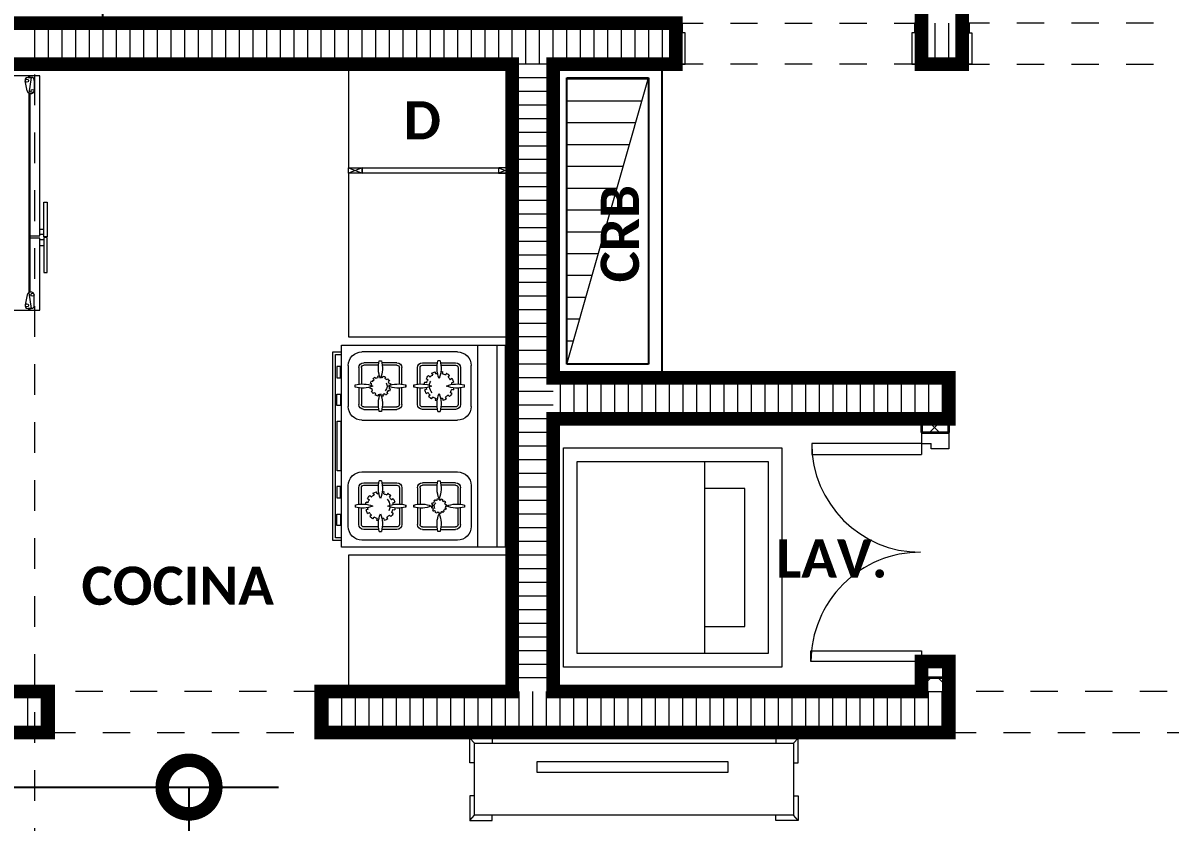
# Model space of a CAD drawing. Header units: metres. Extents: x -144 to 1000, y -717 to 29.
# Drawn here: x 455.022 to 459.226, y -554.598 to -551.669 of the extents above; entities that cross this region are included whole.
import ezdxf

# ---------------------------------------------------------------- set-up
doc = ezdxf.new("R2010")
doc.units = ezdxf.units.M
for name, pattern in [('Basculante', [0.11625, 0.075, -0.04125]), ('basculante modificado', [0.18, 0.1125, -0.0675]), ('Trazo', [0.45, 0.225, -0.225])]:
    doc.linetypes.add(name, pattern=pattern)
doc.layers.get('0').update_dxf_attribs({"color": 1})
doc.layers.get('Defpoints').update_dxf_attribs({"color": 1})
doc.layers.add('00-MEDICION', color=30, linetype='Continuous')
for name, color, linetype, lineweight in [('A-DETL', 1, 'Continuous', 9), ('A-DETL-GENF', 1, 'Continuous', 9), ('A-DETL-MEDM', 1, 'Continuous', 30), ('A-DETL-THIN', 1, 'Continuous', 9), ('A-DOOR', 1, 'Continuous', 9), ('A-DOOR-FRAM', 1, 'Continuous', 9), ('A-DOOR-HDLN', 1, 'Trazo', 20), ('A-FLOR', 2, 'Continuous', 9), ('A-GENM', 1, 'Continuous', 9), ('A-WALL', 4, 'Continuous', 9), ('G-ANNO-TEXT', 2, 'Continuous', 9), ('G-IMPT', 1, 'Continuous', 9), ('I-FURN', 2, 'Continuous', 9)]:
    doc.layers.add(name, color=color, linetype=linetype, lineweight=lineweight)
doc.layers.add('A-WALL-PATT', color=7, linetype='Continuous', lineweight=35, true_color=0x9c9c9c)
doc.styles.add('Britannic Bold_B_1', font='', dxfattribs={"width": 0.7, "height": 0.4})
doc.styles.add('Calibri_B_1', font='calibrib.ttf', dxfattribs={"height": 0.135})
doc.styles.get('Britannic Bold_B_1').set_extended_font_data('Britannic Bold', bold=True)
doc.dimstyles.new('LINDEROS', dxfattribs={"dimscale": 0.3048, "dimtxt": 0.406749, "dimasz": 0.393701, "dimexe": 0.328084, "dimexo": 0.0625, "dimgap": 0.032808, "dimtad": 1, "dimrnd": 0.01, "dimzin": 0, "dimdsep": 46, "dimtxsty": 'Britannic Bold_B_1', "dimblk1": 'DOTSMALL', "dimblk2": 'DOTSMALL', "dimsah": 1, "dimcen": 0.09, "dimazin": 0, "dimtfac": 1, "dimtdec": 4, "dimtix": 1, "dimtmove": 0, "dimatfit": 3, "dimfxl": 1.64042, "dimfxlon": 1, "dimtvp": 1, "dimtolj": 1, "dimtzin": 0, "dimarcsym": 2})

# ---------------------------------------------------------------- blocks, each defined once
blk = doc.blocks.new('ESTUFA TIPO - 13-estufa_dwg-319792-Nivel 4')
at = {"layer": 'G-IMPT'}
for p, q in [((-2234.0276, 503.5424), (-2234.0276, 504.2824)), ((-2233.957, 503.5424), (-2233.957, 504.2824)), ((-2233.882, 504.2574), (-2233.532, 504.2574)), ((-2233.932, 504.0574), (-2233.932, 504.2074)), ((-2233.8932, 504.1999), (-2233.8932, 504.1391)), ((-2233.8842, 504.1999), (-2233.8842, 504.1398)), ((-2233.8201, 504.2179), (-2233.8752, 504.2179)), ((-2233.8214, 504.2089), (-2233.8752, 504.2089)), ((-2233.8184, 504.2253), (-2233.8106, 504.2253)), ((-2233.7537, 504.2179), (-2233.8089, 504.2179)), ((-2233.7537, 504.2089), (-2233.8076, 504.2089)), ((-2233.7447, 504.1398), (-2233.7447, 504.1999)), ((-2233.7357, 504.1391), (-2233.7357, 504.1999)), ((-2233.6782, 504.1391), (-2233.6782, 504.1999)), ((-2233.6692, 504.1398), (-2233.6692, 504.1999)), ((-2233.6602, 504.2179), (-2233.6051, 504.2179)), ((-2233.6602, 504.2089), (-2233.6064, 504.2089)), ((-2233.5956, 504.2253), (-2233.6034, 504.2253)), ((-2233.5939, 504.2179), (-2233.5387, 504.2179)), ((-2233.5926, 504.2089), (-2233.5387, 504.2089)), ((-2233.5297, 504.1999), (-2233.5297, 504.1398)), ((-2233.5207, 504.1999), (-2233.5207, 504.1391)), ((-2233.482, 504.2074), (-2233.482, 504.0574)), ((-2233.8615, 504.1596), (-2233.8549, 504.1558)), ((-2233.8475, 504.1654), (-2233.8529, 504.1708)), ((-2233.8417, 504.1795), (-2233.8378, 504.1728)), ((-2233.8266, 504.1775), (-2233.8286, 504.1849)), ((-2233.8024, 504.1775), (-2233.8004, 504.1849)), ((-2233.7873, 504.1795), (-2233.7912, 504.1728)), ((-2233.7815, 504.1654), (-2233.7761, 504.1708)), ((-2233.7675, 504.1596), (-2233.7741, 504.1558)), ((-2233.6226, 504.1555), (-2233.6264, 504.1593)), ((-2233.6185, 504.1654), (-2233.6158, 504.1607)), ((-2233.608, 504.164), (-2233.6093, 504.1692)), ((-2233.591, 504.164), (-2233.5897, 504.1692)), ((-2233.5805, 504.1654), (-2233.5832, 504.1607)), ((-2233.5764, 504.1555), (-2233.5726, 504.1593)), ((-2233.9074, 504.1285), (-2233.9074, 504.1363)), ((-2233.8932, 504.1257), (-2233.8932, 504.0649)), ((-2233.8842, 504.125), (-2233.8842, 504.0649)), ((-2233.8596, 504.1445), (-2233.867, 504.1465)), ((-2233.8596, 504.1204), (-2233.867, 504.1184)), ((-2233.7694, 504.1445), (-2233.762, 504.1465)), ((-2233.7694, 504.1204), (-2233.762, 504.1184)), ((-2233.7447, 504.0649), (-2233.7447, 504.125)), ((-2233.7357, 504.0649), (-2233.7357, 504.1257)), ((-2233.6782, 504.0649), (-2233.6782, 504.1257)), ((-2233.6692, 504.0649), (-2233.6692, 504.125)), ((-2233.631, 504.1409), (-2233.6362, 504.1423)), ((-2233.631, 504.124), (-2233.6362, 504.1226)), ((-2233.6324, 504.1514), (-2233.6278, 504.1488)), ((-2233.6324, 504.1134), (-2233.6278, 504.1161)), ((-2233.5666, 504.1514), (-2233.5712, 504.1488)), ((-2233.5666, 504.1134), (-2233.5712, 504.1161)), ((-2233.568, 504.1409), (-2233.5628, 504.1423)), ((-2233.568, 504.124), (-2233.5628, 504.1226)), ((-2233.5297, 504.125), (-2233.5297, 504.0649)), ((-2233.5207, 504.1257), (-2233.5207, 504.0649)), ((-2233.5066, 504.1285), (-2233.5066, 504.1363)), ((-2233.8615, 504.1053), (-2233.8549, 504.1091)), ((-2233.8475, 504.0994), (-2233.8529, 504.094)), ((-2233.8417, 504.0854), (-2233.8378, 504.092)), ((-2233.8266, 504.0874), (-2233.8286, 504.08)), ((-2233.8024, 504.0874), (-2233.8004, 504.08)), ((-2233.7873, 504.0854), (-2233.7912, 504.092)), ((-2233.7815, 504.0994), (-2233.7761, 504.094)), ((-2233.7675, 504.1053), (-2233.7741, 504.1091)), ((-2233.6226, 504.1093), (-2233.6264, 504.1055)), ((-2233.6185, 504.0995), (-2233.6158, 504.1041)), ((-2233.608, 504.1009), (-2233.6093, 504.0957)), ((-2233.591, 504.1009), (-2233.5897, 504.0957)), ((-2233.5805, 504.0995), (-2233.5832, 504.1041)), ((-2233.5764, 504.1093), (-2233.5726, 504.1055)), ((-2233.8752, 504.0559), (-2233.8214, 504.0559)), ((-2233.8752, 504.0469), (-2233.8201, 504.0469)), ((-2233.8106, 504.0396), (-2233.8184, 504.0396)), ((-2233.8089, 504.0469), (-2233.7537, 504.0469)), ((-2233.8076, 504.0559), (-2233.7537, 504.0559)), ((-2233.6064, 504.0559), (-2233.6602, 504.0559)), ((-2233.6051, 504.0469), (-2233.6602, 504.0469)), ((-2233.6034, 504.0396), (-2233.5956, 504.0396)), ((-2233.5387, 504.0469), (-2233.5939, 504.0469)), ((-2233.5387, 504.0559), (-2233.5926, 504.0559)), ((-2233.532, 504.0074), (-2233.882, 504.0074)), ((-2233.532, 503.8174), (-2233.882, 503.8174)), ((-2233.8752, 503.7779), (-2233.8201, 503.7779)), ((-2233.8106, 503.7853), (-2233.8184, 503.7853)), ((-2233.8089, 503.7779), (-2233.7537, 503.7779)), ((-2233.6051, 503.7779), (-2233.6602, 503.7779)), ((-2233.6034, 503.7853), (-2233.5956, 503.7853)), ((-2233.5387, 503.7779), (-2233.5939, 503.7779)), ((-2233.932, 503.7674), (-2233.932, 503.6174)), ((-2233.8932, 503.6991), (-2233.8932, 503.7599)), ((-2233.8842, 503.6998), (-2233.8842, 503.7599)), ((-2233.8752, 503.7689), (-2233.8214, 503.7689)), ((-2233.8076, 503.7689), (-2233.7537, 503.7689)), ((-2233.7447, 503.7599), (-2233.7447, 503.6998)), ((-2233.7357, 503.7599), (-2233.7357, 503.6991)), ((-2233.6782, 503.7599), (-2233.6782, 503.6991)), ((-2233.6692, 503.7599), (-2233.6692, 503.6998)), ((-2233.6064, 503.7689), (-2233.6602, 503.7689)), ((-2233.6267, 503.7395), (-2233.6228, 503.7328)), ((-2233.6116, 503.7375), (-2233.6136, 503.7449)), ((-2233.5387, 503.7689), (-2233.5926, 503.7689)), ((-2233.5874, 503.7375), (-2233.5854, 503.7449)), ((-2233.5723, 503.7395), (-2233.5762, 503.7328)), ((-2233.5297, 503.6998), (-2233.5297, 503.7599)), ((-2233.5207, 503.6991), (-2233.5207, 503.7599)), ((-2233.482, 503.6174), (-2233.482, 503.7674)), ((-2233.9074, 503.6963), (-2233.9074, 503.6885)), ((-2233.837, 503.6985), (-2233.8407, 503.6995)), ((-2233.838, 503.706), (-2233.8347, 503.7041)), ((-2233.831, 503.7089), (-2233.8337, 503.7116)), ((-2233.8281, 503.7159), (-2233.8262, 503.7126)), ((-2233.8205, 503.715), (-2233.8215, 503.7187)), ((-2233.8145, 503.7196), (-2233.8145, 503.7158)), ((-2233.8085, 503.715), (-2233.8075, 503.7187)), ((-2233.8009, 503.7159), (-2233.8028, 503.7126)), ((-2233.798, 503.7089), (-2233.7953, 503.7116)), ((-2233.791, 503.706), (-2233.7943, 503.7041)), ((-2233.792, 503.6985), (-2233.7883, 503.6995)), ((-2233.6446, 503.7045), (-2233.652, 503.7065)), ((-2233.6465, 503.7196), (-2233.6399, 503.7158)), ((-2233.6325, 503.7254), (-2233.6379, 503.7308)), ((-2233.5665, 503.7254), (-2233.5611, 503.7308)), ((-2233.5525, 503.7196), (-2233.5591, 503.7158)), ((-2233.5544, 503.7045), (-2233.547, 503.7065)), ((-2233.5066, 503.6963), (-2233.5066, 503.6885)), ((-2233.8932, 503.6249), (-2233.8932, 503.6857)), ((-2233.8842, 503.6249), (-2233.8842, 503.685)), ((-2233.8417, 503.6924), (-2233.8378, 503.6924)), ((-2233.837, 503.6864), (-2233.8407, 503.6854)), ((-2233.838, 503.6788), (-2233.8347, 503.6808)), ((-2233.831, 503.6759), (-2233.8337, 503.6732)), ((-2233.8281, 503.6689), (-2233.8262, 503.6722)), ((-2233.8205, 503.6699), (-2233.8215, 503.6662)), ((-2233.8145, 503.6653), (-2233.8145, 503.6691)), ((-2233.8085, 503.6699), (-2233.8075, 503.6662)), ((-2233.8009, 503.6689), (-2233.8028, 503.6722)), ((-2233.798, 503.6759), (-2233.7953, 503.6732)), ((-2233.791, 503.6788), (-2233.7943, 503.6808)), ((-2233.792, 503.6864), (-2233.7883, 503.6854)), ((-2233.7873, 503.6924), (-2233.7912, 503.6924)), ((-2233.7447, 503.685), (-2233.7447, 503.6249)), ((-2233.7357, 503.6857), (-2233.7357, 503.6249)), ((-2233.6782, 503.6857), (-2233.6782, 503.6249)), ((-2233.6692, 503.685), (-2233.6692, 503.6249)), ((-2233.6446, 503.6804), (-2233.652, 503.6784)), ((-2233.6465, 503.6653), (-2233.6399, 503.6691)), ((-2233.6325, 503.6594), (-2233.6379, 503.654)), ((-2233.6267, 503.6454), (-2233.6228, 503.652)), ((-2233.5723, 503.6454), (-2233.5762, 503.652)), ((-2233.5665, 503.6594), (-2233.5611, 503.654)), ((-2233.5525, 503.6653), (-2233.5591, 503.6691)), ((-2233.5544, 503.6804), (-2233.547, 503.6784)), ((-2233.5297, 503.6249), (-2233.5297, 503.685)), ((-2233.5207, 503.6249), (-2233.5207, 503.6857)), ((-2233.8214, 503.6159), (-2233.8752, 503.6159)), ((-2233.7537, 503.6159), (-2233.8076, 503.6159)), ((-2233.6602, 503.6159), (-2233.6064, 503.6159)), ((-2233.6116, 503.6474), (-2233.6136, 503.64)), ((-2233.5926, 503.6159), (-2233.5387, 503.6159)), ((-2233.5874, 503.6474), (-2233.5854, 503.64)), ((-2233.882, 503.5674), (-2233.532, 503.5674)), ((-2233.8201, 503.6069), (-2233.8752, 503.6069)), ((-2233.8184, 503.5996), (-2233.8106, 503.5996)), ((-2233.7537, 503.6069), (-2233.8089, 503.6069)), ((-2233.6602, 503.6069), (-2233.6051, 503.6069)), ((-2233.5956, 503.5996), (-2233.6034, 503.5996)), ((-2233.5939, 503.6069), (-2233.5387, 503.6069))]:
    blk.add_line(p, q, dxfattribs=at)
at = {"layer": 'G-IMPT', "flags": 128}
for points in [[(-2234.057, 504.2824), (-2234.057, 503.5424), (-2233.457, 503.5424), (-2233.457, 504.2824)], [(-2233.4538, 504.1621), (-2233.4538, 504.2041), (-2233.4404, 504.2041), (-2233.4404, 504.1621)], [(-2233.7216, 504.1363), (-2233.7216, 504.1285)], [(-2233.6924, 504.1363), (-2233.6924, 504.1285)], [(-2233.4538, 504.1027), (-2233.4538, 504.0608), (-2233.4404, 504.0608), (-2233.4404, 504.1027)], [(-2233.4543, 504.0034), (-2233.4543, 503.8215), (-2233.4409, 503.8215), (-2233.4409, 504.0034)], [(-2233.4538, 503.7221), (-2233.4538, 503.7641), (-2233.4404, 503.7641), (-2233.4404, 503.7221)], [(-2233.7216, 503.6963), (-2233.7216, 503.6885)], [(-2233.6924, 503.6885), (-2233.6924, 503.6963)], [(-2233.4538, 503.6627), (-2233.4538, 503.6208), (-2233.4404, 503.6208), (-2233.4404, 503.6627)]]:
    blk.add_lwpolyline(points, close=True, dxfattribs=at)
for points in [[(-2233.457, 503.5664), (-2233.4247, 503.5664), (-2233.4247, 504.2584), (-2233.457, 504.2584)], [(-2233.457, 503.5764), (-2233.4347, 503.5764), (-2233.4347, 504.2484), (-2233.457, 504.2484)]]:
    blk.add_lwpolyline(points, dxfattribs=at)
at = {"layer": 'G-IMPT'}
for centre, radius, start, end in [((-2233.882, 504.2074), 0.05, 90, 180), ((-2233.532, 504.2074), 0.05, 360, 90), ((-2233.8752, 504.1999), 0.018, 90, 180), ((-2233.8752, 504.1999), 0.009, 90, 180), ((-2233.7205, 504.1985), 0.1015, 164.6884, 202.146), ((-2233.9085, 504.1985), 0.1015, 337.854, 15.3116), ((-2233.7537, 504.1999), 0.018, 0, 90), ((-2233.7537, 504.1999), 0.009, 0, 90), ((-2233.6602, 504.1999), 0.018, 90, 180), ((-2233.6602, 504.1999), 0.009, 90, 180), ((-2233.5055, 504.1985), 0.1015, 164.6884, 202.146), ((-2233.6935, 504.1985), 0.1015, 337.854, 15.3116), ((-2233.5387, 504.1999), 0.018, 0, 90), ((-2233.5387, 504.1999), 0.009, 0, 90), ((-2233.8145, 504.1324), 0.0543, 150, 165), ((-2233.8145, 504.1324), 0.0467, 135, 150), ((-2233.8145, 504.1324), 0.0543, 120, 135), ((-2233.8145, 504.1324), 0.0467, 105, 120), ((-2233.8145, 504.1324), 0.0543, 97.1393, 105), ((-2233.8145, 504.1324), 0.0467, 75, 83.1767), ((-2233.8145, 504.1324), 0.0543, 60, 75), ((-2233.8145, 504.1324), 0.0467, 45, 60), ((-2233.8145, 504.1324), 0.0543, 30, 45), ((-2233.5995, 504.1324), 0.038, 135, 150), ((-2233.5995, 504.1324), 0.0327, 120, 135), ((-2233.5995, 504.1324), 0.038, 105, 120), ((-2233.5995, 504.1324), 0.0327, 93.1677, 105), ((-2233.5995, 504.1324), 0.038, 75, 84.7459), ((-2233.5995, 504.1324), 0.0327, 60, 75), ((-2233.5995, 504.1324), 0.038, 45, 60), ((-2233.8806, 504.0385), 0.1015, 67.854, 105.3116), ((-2233.8806, 504.2264), 0.1015, 254.6884, 292.146), ((-2233.8145, 504.1324), 0.0543, 187.1393, 195), ((-2233.8145, 504.1324), 0.0467, 165, 173.1767), ((-2233.8145, 504.1324), 0.0467, 195, 210), ((-2233.8145, 504.1324), 0.0351, 315, 355.75), ((-2233.7484, 504.0385), 0.1015, 74.6884, 112.146), ((-2233.7484, 504.0385), 0.1015, 74.6884, 112.146), ((-2233.7484, 504.2264), 0.1015, 247.854, 285.3116), ((-2233.7484, 504.2264), 0.1015, 247.854, 285.3116), ((-2233.8145, 504.1324), 0.0351, 4.25, 30), ((-2233.8145, 504.1324), 0.0467, 15, 30), ((-2233.8145, 504.1324), 0.0467, 345, 353.1767), ((-2233.8145, 504.1324), 0.0543, 330, 345), ((-2233.8145, 504.1324), 0.0543, 7.1393, 15), ((-2233.6656, 504.0385), 0.1015, 67.854, 105.3116), ((-2233.6656, 504.0385), 0.1015, 67.854, 105.3116), ((-2233.6656, 504.2264), 0.1015, 254.6884, 292.146), ((-2233.6656, 504.2264), 0.1015, 254.6884, 292.146), ((-2233.5995, 504.1324), 0.038, 165, 174.7459), ((-2233.5995, 504.1324), 0.038, 195, 210), ((-2233.5995, 504.1324), 0.0327, 183.1677, 195), ((-2233.5995, 504.1324), 0.0327, 150, 165), ((-2233.5995, 504.1324), 0.0327, 210, 225), ((-2233.5995, 504.1324), 0.0245, 150, 225), ((-2233.5995, 504.1324), 0.0327, 30, 45), ((-2233.5334, 504.0385), 0.1015, 74.6884, 112.146), ((-2233.5334, 504.2264), 0.1015, 247.854, 285.3116), ((-2233.5995, 504.1324), 0.0327, 330, 345), ((-2233.5995, 504.1324), 0.0327, 3.1677, 15), ((-2233.5995, 504.1324), 0.038, 15, 30), ((-2233.5995, 504.1324), 0.038, 345, 354.7459), ((-2233.8145, 504.1324), 0.0543, 210, 225), ((-2233.8145, 504.1324), 0.0467, 225, 240), ((-2233.8145, 504.1324), 0.0543, 240, 255), ((-2233.8145, 504.1324), 0.0467, 255, 263.1767), ((-2233.7205, 504.0663), 0.1015, 157.854, 195.3116), ((-2233.9085, 504.0663), 0.1015, 344.6884, 22.146), ((-2233.8145, 504.1324), 0.0543, 277.1393, 285), ((-2233.8145, 504.1324), 0.0467, 285, 300), ((-2233.8145, 504.1324), 0.0543, 300, 315), ((-2233.8145, 504.1324), 0.0467, 315, 330), ((-2233.5995, 504.1324), 0.038, 225, 240), ((-2233.5995, 504.1324), 0.0327, 240, 255), ((-2233.5995, 504.1324), 0.038, 255, 264.7459), ((-2233.5055, 504.0663), 0.1015, 157.854, 195.3116), ((-2233.6935, 504.0663), 0.1015, 344.6884, 22.146), ((-2233.5995, 504.1324), 0.0327, 273.1677, 285), ((-2233.5995, 504.1324), 0.038, 285, 300), ((-2233.5995, 504.1324), 0.0327, 300, 315), ((-2233.5995, 504.1324), 0.038, 315, 330), ((-2233.882, 504.0574), 0.05, 180, 270), ((-2233.8752, 504.0649), 0.018, 180, 270), ((-2233.8752, 504.0649), 0.009, 180, 270), ((-2233.7537, 504.0649), 0.018, 270, 0), ((-2233.7537, 504.0649), 0.009, 270, 0), ((-2233.6602, 504.0649), 0.018, 180, 270), ((-2233.6602, 504.0649), 0.009, 180, 270), ((-2233.5387, 504.0649), 0.009, 270, 360), ((-2233.5387, 504.0649), 0.018, 270, 0), ((-2233.532, 504.0574), 0.05, 270, 0), ((-2233.882, 503.7674), 0.05, 90, 180), ((-2233.8752, 503.7599), 0.018, 90, 180), ((-2233.7205, 503.7585), 0.1015, 164.6884, 202.146), ((-2233.9085, 503.7585), 0.1015, 337.854, 15.3116), ((-2233.7537, 503.7599), 0.018, 0, 90), ((-2233.6602, 503.7599), 0.018, 90, 180), ((-2233.5055, 503.7585), 0.1015, 164.6884, 202.146), ((-2233.6935, 503.7585), 0.1015, 337.854, 15.3116), ((-2233.5387, 503.7599), 0.018, 0, 90), ((-2233.532, 503.7674), 0.05, 360, 90), ((-2233.8752, 503.7599), 0.009, 90, 180), ((-2233.7537, 503.7599), 0.009, 0, 90), ((-2233.6602, 503.7599), 0.009, 90, 180), ((-2233.5995, 503.6924), 0.0543, 120, 135), ((-2233.5995, 503.6924), 0.0467, 105, 120), ((-2233.5995, 503.6924), 0.0543, 97.1393, 105), ((-2233.5995, 503.6924), 0.0467, 75, 83.1767), ((-2233.5995, 503.6924), 0.0543, 60, 75), ((-2233.5387, 503.7599), 0.009, 0, 90), ((-2233.8806, 503.5985), 0.1015, 67.854, 105.3116), ((-2233.8145, 503.6924), 0.0272, 165, 180), ((-2233.8145, 503.6924), 0.0272, 135, 150), ((-2233.8145, 503.6924), 0.0233, 150, 165), ((-2233.8145, 503.6924), 0.0233, 120, 135), ((-2233.8145, 503.6924), 0.0272, 105, 120), ((-2233.8145, 503.6924), 0.0233, 90, 105), ((-2233.8145, 503.6924), 0.0272, 75, 90), ((-2233.8145, 503.6924), 0.0233, 60, 75), ((-2233.8145, 503.6924), 0.0175, 330, 45), ((-2233.8145, 503.6924), 0.0272, 45, 60), ((-2233.8145, 503.6924), 0.0233, 30, 45), ((-2233.8145, 503.6924), 0.0233, 360, 15), ((-2233.8145, 503.6924), 0.0272, 15, 30), ((-2233.7484, 503.5985), 0.1015, 74.6884, 112.146), ((-2233.7484, 503.5985), 0.1015, 74.6884, 112.146), ((-2233.6656, 503.5985), 0.1015, 67.854, 105.3116), ((-2233.6656, 503.5985), 0.1015, 67.854, 105.3116), ((-2233.5995, 503.6924), 0.0543, 150, 165), ((-2233.5995, 503.6924), 0.0467, 165, 173.1767), ((-2233.5995, 503.6924), 0.0467, 135, 150), ((-2233.5995, 503.6924), 0.0351, 135, 175.75), ((-2233.5995, 503.6924), 0.0467, 45, 60), ((-2233.5334, 503.5985), 0.1015, 74.6884, 112.146), ((-2233.5995, 503.6924), 0.0543, 30, 45), ((-2233.5995, 503.6924), 0.0467, 15, 30), ((-2233.5995, 503.6924), 0.0543, 7.1393, 15), ((-2233.8806, 503.7864), 0.1015, 254.6884, 292.146), ((-2233.8145, 503.6924), 0.0272, 195, 210), ((-2233.8145, 503.6924), 0.0233, 180, 195), ((-2233.8145, 503.6924), 0.0233, 210, 225), ((-2233.8145, 503.6924), 0.0272, 225, 240), ((-2233.8145, 503.6924), 0.0233, 240, 255), ((-2233.7205, 503.6263), 0.1015, 157.854, 195.3116), ((-2233.8145, 503.6924), 0.0272, 255, 270), ((-2233.8145, 503.6924), 0.0233, 270, 285), ((-2233.9085, 503.6263), 0.1015, 344.6884, 22.146), ((-2233.8145, 503.6924), 0.0272, 285, 300), ((-2233.8145, 503.6924), 0.0233, 300, 315), ((-2233.8145, 503.6924), 0.0272, 315, 330), ((-2233.8145, 503.6924), 0.0233, 330, 345), ((-2233.8145, 503.6924), 0.0272, 345, 360), ((-2233.7484, 503.7864), 0.1015, 247.854, 285.3116), ((-2233.7484, 503.7864), 0.1015, 247.854, 285.3116), ((-2233.6656, 503.7864), 0.1015, 254.6884, 292.146), ((-2233.6656, 503.7864), 0.1015, 254.6884, 292.146), ((-2233.5995, 503.6924), 0.0543, 187.1393, 195), ((-2233.5995, 503.6924), 0.0543, 210, 225), ((-2233.5995, 503.6924), 0.0467, 195, 210), ((-2233.5995, 503.6924), 0.0351, 184.25, 210), ((-2233.5995, 503.6924), 0.0467, 225, 240), ((-2233.5055, 503.6263), 0.1015, 157.854, 195.3116), ((-2233.6935, 503.6263), 0.1015, 344.6884, 22.146), ((-2233.5995, 503.6924), 0.0467, 285, 300), ((-2233.5995, 503.6924), 0.0543, 300, 315), ((-2233.5334, 503.7864), 0.1015, 247.854, 285.3116), ((-2233.5995, 503.6924), 0.0467, 315, 330), ((-2233.5995, 503.6924), 0.0467, 345, 353.1767), ((-2233.5995, 503.6924), 0.0543, 330, 345), ((-2233.882, 503.6174), 0.05, 180, 270), ((-2233.8752, 503.6249), 0.018, 180, 270), ((-2233.8752, 503.6249), 0.009, 180, 270), ((-2233.7537, 503.6249), 0.009, 270, 0), ((-2233.7537, 503.6249), 0.018, 270, 360), ((-2233.6602, 503.6249), 0.018, 180, 270), ((-2233.6602, 503.6249), 0.009, 180, 270), ((-2233.5995, 503.6924), 0.0543, 240, 255), ((-2233.5995, 503.6924), 0.0467, 255, 263.1767), ((-2233.5995, 503.6924), 0.0543, 277.1393, 285), ((-2233.5387, 503.6249), 0.018, 270, 360), ((-2233.5387, 503.6249), 0.009, 270, 0), ((-2233.532, 503.6174), 0.05, 270, 0)]:
    blk.add_arc(centre, radius, start, end, dxfattribs=at)
blk = doc.blocks.new('U')
at = {"layer": 'A-DETL', "color": 7, "linetype": 'basculante modificado'}
blk.add_line((459.5877, -487.01), (459.5877, -495.61), dxfattribs=at)
at = {"layer": 'A-DETL-GENF', "linetype": 'Basculante'}
for p, q in [((461.9375, -490.16), (461.9375, -490.01)), ((461.9375, -490.01), (462.8375, -490.01)), ((462.8375, -490.01), (462.8375, -490.16)), ((462.9877, -490.01), (462.9877, -490.16)), ((463.8877, -490.01), (462.9877, -490.01)), ((462.8375, -490.16), (461.9375, -490.16)), ((462.9877, -490.16), (463.8877, -490.16)), ((460.6375, -492.46), (459.6375, -492.46)), ((463.938, -492.46), (462.938, -492.46)), ((459.6375, -492.61), (460.6375, -492.61)), ((462.938, -492.61), (463.938, -492.61))]:
    blk.add_line(p, q, dxfattribs=at)
at = {"layer": 'A-DETL-GENF', "color": 251, "true_color": 0x535353}
for p, q in [((461.5377, -490.2141), (461.8366, -490.2141)), ((461.5377, -490.2941), (461.8137, -490.2941)), ((461.5377, -490.3741), (461.7908, -490.3741)), ((461.5377, -490.4541), (461.768, -490.4541)), ((461.5377, -490.5341), (461.7451, -490.5341)), ((461.5377, -490.6141), (461.7223, -490.6141)), ((461.5377, -490.6941), (461.6994, -490.6941)), ((461.5377, -490.7741), (461.6766, -490.7741)), ((461.5377, -490.8541), (461.6537, -490.8541)), ((461.5377, -490.9341), (461.6308, -490.9341)), ((461.5377, -491.0141), (461.608, -491.0141)), ((461.5377, -491.0941), (461.5851, -491.0941)), ((461.5377, -491.1741), (461.5623, -491.1741)), ((461.5377, -491.2541), (461.5394, -491.2541))]:
    blk.add_line(p, q, dxfattribs=at)
at = {"layer": 'A-DETL-MEDM'}
for p, q in [((459.6375, -492.46), (459.6375, -492.61)), ((460.6375, -492.61), (460.6375, -492.46)), ((462.938, -492.46), (462.938, -492.61))]:
    blk.add_line(p, q, dxfattribs=at)
at = {"layer": 'A-DETL-THIN'}
for p, q in [((461.5377, -490.21), (461.5377, -491.26)), ((461.5377, -491.26), (461.8377, -490.21)), ((461.8377, -490.21), (461.5377, -490.21))]:
    blk.add_line(p, q, dxfattribs=at)
at = {"layer": 'A-DOOR'}
for p, q in [((462.8375, -490.01), (462.8375, -490.16)), ((462.9877, -490.01), (462.9877, -490.16))]:
    blk.add_line(p, q, dxfattribs=at)
at = {"layer": 'A-DOOR', "lineweight": 15}
for p, q in [((462.4359, -491.5504), (462.4359, -491.5904)), ((462.838, -491.5504), (462.4359, -491.5504)), ((462.838, -491.5504), (462.838, -491.5904)), ((462.4359, -491.5904), (462.838, -491.5904)), ((462.433, -492.31), (462.838, -492.31)), ((462.433, -492.35), (462.433, -492.31)), ((462.838, -492.31), (462.838, -492.35)), ((462.838, -492.35), (462.433, -492.35))]:
    blk.add_line(p, q, dxfattribs=at)
at = {"layer": 'A-DOOR'}
for centre, radius, start, end in [((462.8345, -491.5504), 0.3987, 180, 270), ((462.8339, -492.35), 0.4009, 89.9052, 180)]:
    blk.add_arc(centre, radius, start, end, dxfattribs=at)
at = {"layer": 'A-DOOR-FRAM'}
for p, q in [((461.9625, -490.01), (461.9375, -490.01)), ((461.9625, -490.045), (461.9625, -490.01)), ((462.8375, -490.01), (462.8125, -490.01)), ((462.8125, -490.01), (462.8125, -490.045)), ((462.9877, -490.01), (463.0127, -490.01)), ((463.0127, -490.01), (463.0127, -490.045)), ((461.9725, -490.045), (461.9625, -490.045)), ((461.9725, -490.16), (461.9725, -490.045)), ((462.8125, -490.045), (462.8025, -490.045)), ((462.8025, -490.045), (462.8025, -490.16)), ((463.0127, -490.045), (463.0227, -490.045)), ((463.0227, -490.045), (463.0227, -490.16)), ((461.9375, -490.16), (461.9725, -490.16)), ((462.8025, -490.16), (462.8375, -490.16)), ((463.0227, -490.16), (462.9877, -490.16)), ((462.838, -491.51), (462.838, -491.5504)), ((462.838, -491.51), (462.938, -491.51)), ((462.938, -491.51), (462.938, -491.57)), ((462.838, -491.5504), (462.873, -491.5504)), ((462.873, -491.57), (462.873, -491.5504)), ((462.938, -491.57), (462.873, -491.57)), ((462.838, -492.3696), (462.873, -492.3696)), ((462.838, -492.41), (462.838, -492.3696)), ((462.873, -492.35), (462.873, -492.3696)), ((462.938, -492.35), (462.873, -492.35)), ((462.938, -492.41), (462.938, -492.35)), ((462.838, -492.41), (462.938, -492.41))]:
    blk.add_line(p, q, dxfattribs=at)
at = {"layer": 'A-DOOR-HDLN'}
blk.add_line((461.9375, -490.16), (461.9375, -490.01), dxfattribs=at)
at = {"layer": 'A-FLOR'}
for p, q in [((461.3377, -490.56), (460.7377, -490.56)), ((460.7377, -490.56), (460.7377, -491.16)), ((460.7377, -491.16), (461.3377, -491.16)), ((460.7377, -491.96), (460.7377, -492.46)), ((461.3377, -491.96), (460.7377, -491.96))]:
    blk.add_line(p, q, dxfattribs=at)
at = {"layer": 'A-GENM', "lineweight": 25}
for p, q in [((459.8377, -490.01), (459.8377, -488.21)), ((459.1814, -490.01), (459.8377, -490.01)), ((461.8877, -490.16), (461.4877, -490.16)), ((461.4877, -490.16), (461.4877, -491.31)), ((461.8877, -491.31), (461.8877, -490.16)), ((461.5377, -490.21), (461.8377, -490.21)), ((461.5377, -491.26), (461.5377, -490.21)), ((461.8377, -490.21), (461.8377, -491.26)), ((461.8377, -491.26), (461.5377, -491.26)), ((461.4877, -491.31), (461.8877, -491.31))]:
    blk.add_line(p, q, dxfattribs=at)
at = {"layer": 'A-WALL', "lineweight": 35}
for p, q in [((462.9877, -490.16), (462.9877, -486.66)), ((462.8377, -486.985), (462.8377, -490.01)), ((461.9375, -490.01), (459.1814, -490.01)), ((461.9375, -490.16), (461.9375, -490.01)), ((462.8377, -490.01), (462.8375, -490.01)), ((462.8375, -490.01), (462.8375, -490.16)), ((458.9377, -490.16), (461.3377, -490.16)), ((461.3377, -490.16), (461.3377, -492.46)), ((461.4877, -490.16), (461.9375, -490.16)), ((461.4877, -491.31), (461.4877, -490.16)), ((462.8375, -490.16), (462.9877, -490.16)), ((462.938, -491.31), (461.4877, -491.31)), ((462.938, -491.51), (462.938, -491.31)), ((461.4877, -492.46), (461.4877, -491.46)), ((461.4877, -491.46), (462.838, -491.46)), ((462.838, -491.46), (462.838, -491.51)), ((462.838, -491.51), (462.938, -491.51)), ((462.838, -492.41), (462.838, -492.46)), ((462.938, -492.41), (462.838, -492.41)), ((462.938, -492.46), (462.938, -492.41)), ((459.6375, -492.46), (458.9377, -492.46)), ((461.3377, -492.46), (460.6375, -492.46)), ((462.838, -492.46), (461.4877, -492.46)), ((459.4375, -492.61), (459.6375, -492.61)), ((460.6375, -492.61), (462.938, -492.61))]:
    blk.add_line(p, q, dxfattribs=at)
at = {"layer": 'A-WALL'}
for p, q in [((462.938, -491.46), (462.838, -491.46)), ((462.838, -492.46), (462.938, -492.46))]:
    blk.add_line(p, q, dxfattribs=at)
at = {"layer": 'A-WALL-PATT', "color": 8, "lineweight": 5, "true_color": 0x727272}
for p, q in [((459.5873, -490.01), (459.5873, -490.16)), ((459.6373, -490.01), (459.6373, -490.16)), ((459.6873, -490.01), (459.6873, -490.16)), ((459.7373, -490.01), (459.7373, -490.16)), ((459.7873, -490.01), (459.7873, -490.16)), ((459.8373, -490.01), (459.8373, -490.16)), ((459.8873, -490.01), (459.8873, -490.16)), ((459.9373, -490.01), (459.9373, -490.16)), ((459.9873, -490.01), (459.9873, -490.16)), ((460.0373, -490.01), (460.0373, -490.16)), ((460.0873, -490.01), (460.0873, -490.16)), ((460.1373, -490.01), (460.1373, -490.16)), ((460.1873, -490.01), (460.1873, -490.16)), ((460.2373, -490.01), (460.2373, -490.16)), ((460.2873, -490.01), (460.2873, -490.16)), ((460.3373, -490.01), (460.3373, -490.16)), ((460.3873, -490.01), (460.3873, -490.16)), ((460.4373, -490.01), (460.4373, -490.16)), ((460.4873, -490.01), (460.4873, -490.16)), ((460.5373, -490.01), (460.5373, -490.16)), ((460.5873, -490.01), (460.5873, -490.16)), ((460.6373, -490.01), (460.6373, -490.16)), ((460.6873, -490.01), (460.6873, -490.16)), ((460.7373, -490.01), (460.7373, -490.16)), ((460.7873, -490.01), (460.7873, -490.16)), ((460.8373, -490.01), (460.8373, -490.16)), ((460.8873, -490.01), (460.8873, -490.16)), ((460.9373, -490.01), (460.9373, -490.16)), ((460.9873, -490.01), (460.9873, -490.16)), ((461.0373, -490.01), (461.0373, -490.16)), ((461.0873, -490.01), (461.0873, -490.16)), ((461.1373, -490.01), (461.1373, -490.16)), ((461.1873, -490.01), (461.1873, -490.16)), ((461.2373, -490.01), (461.2373, -490.16)), ((461.2873, -490.01), (461.2873, -490.16)), ((461.3373, -490.01), (461.3373, -490.16)), ((461.3873, -490.01), (461.3873, -490.16)), ((461.4373, -490.01), (461.4373, -490.16)), ((461.4873, -490.01), (461.4873, -490.16)), ((461.5373, -490.01), (461.5373, -490.16)), ((461.5873, -490.01), (461.5873, -490.16)), ((461.6373, -490.01), (461.6373, -490.16)), ((461.6873, -490.01), (461.6873, -490.16)), ((461.7373, -490.01), (461.7373, -490.16)), ((461.7873, -490.01), (461.7873, -490.16)), ((461.8373, -490.01), (461.8373, -490.16)), ((461.8873, -490.01), (461.8873, -490.16)), ((461.9373, -490.01), (461.9373, -490.16)), ((462.8873, -490.01), (462.8873, -490.16)), ((462.9373, -490.01), (462.9373, -490.16)), ((462.9873, -490.01), (462.9873, -490.16)), ((461.4877, -490.1601), (461.3377, -490.1601)), ((461.4877, -490.2101), (461.3377, -490.2101)), ((461.4877, -490.2601), (461.3377, -490.2601)), ((461.4877, -490.3101), (461.3377, -490.3101)), ((461.4877, -490.3601), (461.3377, -490.3601)), ((461.4877, -490.4101), (461.3377, -490.4101)), ((461.4877, -490.4601), (461.3377, -490.4601)), ((461.4877, -490.5101), (461.3377, -490.5101)), ((461.4877, -490.5601), (461.3377, -490.5601)), ((461.4877, -490.6101), (461.3377, -490.6101)), ((461.4877, -490.6601), (461.3377, -490.6601)), ((461.4877, -490.7101), (461.3377, -490.7101)), ((461.4877, -490.7601), (461.3377, -490.7601)), ((461.4877, -490.8101), (461.3377, -490.8101)), ((461.4877, -490.8601), (461.3377, -490.8601)), ((461.4877, -490.9101), (461.3377, -490.9101)), ((461.4877, -490.9601), (461.3377, -490.9601)), ((461.4877, -491.0101), (461.3377, -491.0101)), ((461.4877, -491.0601), (461.3377, -491.0601)), ((461.4877, -491.1101), (461.3377, -491.1101)), ((461.4877, -491.1601), (461.3377, -491.1601)), ((461.4877, -491.2101), (461.3377, -491.2101)), ((461.4877, -491.2601), (461.3377, -491.2601)), ((461.4877, -491.3101), (461.3377, -491.3101)), ((461.5133, -491.31), (461.5133, -491.46)), ((461.5633, -491.31), (461.5633, -491.46)), ((461.6133, -491.31), (461.6133, -491.46)), ((461.6633, -491.31), (461.6633, -491.46)), ((461.7133, -491.31), (461.7133, -491.46)), ((461.7633, -491.31), (461.7633, -491.46)), ((461.8133, -491.31), (461.8133, -491.46)), ((461.8633, -491.31), (461.8633, -491.46)), ((461.9133, -491.31), (461.9133, -491.46)), ((461.9633, -491.31), (461.9633, -491.46)), ((462.0133, -491.31), (462.0133, -491.46)), ((462.0633, -491.31), (462.0633, -491.46)), ((462.1133, -491.31), (462.1133, -491.46)), ((462.1633, -491.31), (462.1633, -491.46)), ((462.2133, -491.31), (462.2133, -491.46)), ((462.2633, -491.31), (462.2633, -491.46)), ((462.3133, -491.31), (462.3133, -491.46)), ((462.3633, -491.31), (462.3633, -491.46)), ((462.4133, -491.31), (462.4133, -491.46)), ((462.4633, -491.31), (462.4633, -491.46)), ((462.5133, -491.31), (462.5133, -491.46)), ((462.5633, -491.31), (462.5633, -491.46)), ((462.6133, -491.31), (462.6133, -491.46)), ((462.6633, -491.31), (462.6633, -491.46)), ((462.7133, -491.31), (462.7133, -491.46)), ((462.7633, -491.31), (462.7633, -491.46)), ((462.8133, -491.31), (462.8133, -491.46)), ((462.8633, -491.31), (462.8633, -491.46)), ((462.9133, -491.31), (462.9133, -491.46)), ((461.4877, -491.3601), (461.3377, -491.3601)), ((461.4877, -491.4101), (461.3377, -491.4101)), ((461.4877, -491.4601), (461.3377, -491.4601)), ((461.4877, -491.5101), (461.3377, -491.5101)), ((461.4877, -491.5601), (461.3377, -491.5601)), ((461.4877, -491.6101), (461.3377, -491.6101)), ((461.4877, -491.6601), (461.3377, -491.6601)), ((461.4877, -491.7101), (461.3377, -491.7101)), ((461.4877, -491.7601), (461.3377, -491.7601)), ((461.4877, -491.8101), (461.3377, -491.8101)), ((461.4877, -491.8601), (461.3377, -491.8601)), ((461.4877, -491.9101), (461.3377, -491.9101)), ((461.4877, -491.9601), (461.3377, -491.9601)), ((461.4877, -492.0101), (461.3377, -492.0101)), ((461.4877, -492.0601), (461.3377, -492.0601)), ((461.4877, -492.1101), (461.3377, -492.1101)), ((461.4877, -492.1601), (461.3377, -492.1601)), ((461.4877, -492.2101), (461.3377, -492.2101)), ((461.4877, -492.2601), (461.3377, -492.2601)), ((461.4877, -492.3101), (461.3377, -492.3101)), ((461.4877, -492.3601), (461.3377, -492.3601)), ((461.4877, -492.4101), (461.3377, -492.4101)), ((459.5623, -492.46), (459.5623, -492.61)), ((459.6123, -492.46), (459.6123, -492.61)), ((460.6623, -492.46), (460.6623, -492.61)), ((460.7123, -492.46), (460.7123, -492.61)), ((460.7623, -492.46), (460.7623, -492.61)), ((460.8123, -492.46), (460.8123, -492.61)), ((460.8623, -492.46), (460.8623, -492.61)), ((460.9123, -492.46), (460.9123, -492.61)), ((460.9623, -492.46), (460.9623, -492.61)), ((461.0123, -492.46), (461.0123, -492.61)), ((461.0623, -492.46), (461.0623, -492.61)), ((461.1123, -492.46), (461.1123, -492.61)), ((461.1623, -492.46), (461.1623, -492.61)), ((461.2123, -492.46), (461.2123, -492.61)), ((461.2623, -492.46), (461.2623, -492.61)), ((461.3123, -492.46), (461.3123, -492.61)), ((461.3623, -492.46), (461.3623, -492.61)), ((461.4123, -492.46), (461.4123, -492.61)), ((461.4623, -492.46), (461.4623, -492.61)), ((461.5123, -492.46), (461.5123, -492.61)), ((461.5623, -492.46), (461.5623, -492.61)), ((461.6123, -492.46), (461.6123, -492.61)), ((461.6623, -492.46), (461.6623, -492.61)), ((461.7123, -492.46), (461.7123, -492.61)), ((461.7623, -492.46), (461.7623, -492.61)), ((461.8123, -492.46), (461.8123, -492.61)), ((461.8623, -492.46), (461.8623, -492.61)), ((461.9123, -492.46), (461.9123, -492.61)), ((461.9623, -492.46), (461.9623, -492.61)), ((462.0123, -492.46), (462.0123, -492.61)), ((462.0623, -492.46), (462.0623, -492.61)), ((462.1123, -492.46), (462.1123, -492.61)), ((462.1623, -492.46), (462.1623, -492.61)), ((462.2123, -492.46), (462.2123, -492.61)), ((462.2623, -492.46), (462.2623, -492.61)), ((462.3123, -492.46), (462.3123, -492.61)), ((462.3623, -492.46), (462.3623, -492.61)), ((462.4123, -492.46), (462.4123, -492.61)), ((462.4623, -492.46), (462.4623, -492.61)), ((462.5123, -492.46), (462.5123, -492.61)), ((462.5623, -492.46), (462.5623, -492.61)), ((462.6123, -492.46), (462.6123, -492.61)), ((462.6623, -492.46), (462.6623, -492.61)), ((462.7123, -492.46), (462.7123, -492.61)), ((462.7623, -492.46), (462.7623, -492.61)), ((462.8123, -492.46), (462.8123, -492.61)), ((462.8623, -492.46), (462.8623, -492.61)), ((462.9123, -492.46), (462.9123, -492.61))]:
    blk.add_line(p, q, dxfattribs=at)
at = {"layer": 'A-WALL-PATT', "color": 8, "lineweight": 5, "true_color": 0x747474}
for p, q in [((462.9044, -491.51), (462.8544, -491.46)), ((462.8675, -491.51), (462.9175, -491.46)), ((462.838, -492.4446), (462.8726, -492.41)), ((462.938, -492.4486), (462.8993, -492.41)), ((462.9358, -492.46), (462.938, -492.4578))]:
    blk.add_line(p, q, dxfattribs=at)
at = {"layer": 'I-FURN'}
for p, q in [((460.7377, -490.16), (460.7877, -490.175)), ((460.7877, -490.16), (460.7377, -490.175)), ((460.7877, -490.16), (460.7377, -490.16)), ((460.7377, -490.16), (460.7377, -490.175)), ((460.7377, -490.175), (460.7377, -490.54)), ((460.7377, -490.175), (460.7877, -490.175)), ((461.2877, -490.16), (460.7877, -490.16)), ((460.7877, -490.16), (460.7877, -490.175)), ((460.7877, -490.175), (460.7877, -490.16)), ((460.7877, -490.175), (461.2877, -490.175)), ((461.2877, -490.175), (461.2877, -490.16)), ((461.2877, -490.16), (461.3377, -490.175)), ((461.3377, -490.16), (461.2877, -490.175)), ((461.2877, -490.16), (461.3377, -490.16)), ((461.2877, -490.175), (461.2877, -490.16)), ((461.3377, -490.175), (461.2877, -490.175)), ((461.3377, -490.16), (461.3377, -490.175)), ((461.3377, -490.175), (461.3377, -490.54)), ((459.6075, -490.2023), (458.9992, -490.2023)), ((459.5604, -490.2583), (459.5528, -490.2216)), ((459.5633, -490.2086), (459.5757, -490.2086)), ((459.5667, -490.2086), (459.5667, -490.2023)), ((459.5757, -490.2086), (459.5667, -490.266)), ((459.5715, -490.2086), (459.5715, -490.2023)), ((459.5865, -490.2194), (459.5865, -490.2572)), ((459.6075, -490.7892), (459.6075, -490.2023)), ((459.5667, -490.266), (459.5667, -490.9981)), ((459.5731, -490.2677), (459.5684, -490.2666)), ((459.5715, -490.9968), (459.5715, -490.2673)), ((460.7377, -490.54), (460.7877, -490.56)), ((460.7877, -490.54), (460.7377, -490.56)), ((460.7377, -490.56), (460.7377, -490.54)), ((460.7377, -490.54), (460.7877, -490.54)), ((460.7877, -490.56), (460.7377, -490.56)), ((460.7854, -490.54), (461.2854, -490.54)), ((460.7877, -490.56), (460.7877, -490.54)), ((460.7877, -490.54), (460.7877, -490.56)), ((461.2877, -490.56), (460.7877, -490.56)), ((461.2877, -490.54), (461.2877, -490.56)), ((461.2877, -490.54), (461.3377, -490.56)), ((461.3377, -490.54), (461.2877, -490.56)), ((461.3377, -490.54), (461.2877, -490.54)), ((461.2877, -490.54), (461.2877, -490.56)), ((461.2877, -490.56), (461.3377, -490.56)), ((461.3377, -490.56), (461.3377, -490.54)), ((459.6212, -490.7935), (459.6212, -490.6655)), ((459.6212, -490.6655), (459.634, -490.6655)), ((459.634, -490.6655), (459.634, -490.7935)), ((459.6075, -490.7652), (459.6212, -490.7652)), ((459.6212, -490.7848), (459.6075, -490.7848)), ((459.5715, -490.7892), (459.6075, -490.7892)), ((459.6075, -490.7975), (459.5715, -490.7975)), ((459.6075, -491.0623), (459.6075, -490.7975)), ((459.6212, -490.8046), (459.6075, -490.8046)), ((459.6075, -490.8242), (459.6212, -490.8242)), ((459.634, -490.7935), (459.6212, -490.7935)), ((459.6212, -490.7959), (459.6212, -490.924)), ((459.634, -490.7959), (459.6212, -490.7959)), ((459.634, -490.924), (459.634, -490.7959)), ((459.6212, -490.924), (459.634, -490.924)), ((459.5667, -490.9981), (459.5757, -491.0556)), ((459.5731, -490.9964), (459.5684, -490.9975)), ((459.5604, -491.0059), (459.5528, -491.0426)), ((459.5865, -491.0448), (459.5865, -491.0069)), ((458.9992, -491.0623), (459.6075, -491.0623)), ((459.5757, -491.0556), (459.5633, -491.0556)), ((459.5667, -491.0623), (459.5667, -491.0556)), ((459.5715, -491.0623), (459.5715, -491.0556)), ((461.5258, -491.566), (462.3258, -491.566)), ((461.5258, -492.3705), (461.5258, -491.566)), ((462.3258, -491.566), (462.3258, -492.3705)), ((461.5758, -491.616), (462.043, -491.616)), ((461.5758, -492.3205), (461.5758, -491.616)), ((461.5758, -491.616), (462.2758, -491.616)), ((461.5758, -492.3205), (461.5758, -491.616)), ((462.043, -491.616), (462.043, -492.3205)), ((462.043, -491.616), (462.043, -492.3205)), ((462.043, -491.6263), (462.043, -491.6398)), ((462.2758, -491.616), (462.2758, -492.3205)), ((462.1905, -491.715), (462.043, -491.715)), ((462.043, -491.715), (462.043, -492.2215)), ((462.1905, -492.2215), (462.1905, -491.715)), ((462.043, -492.2215), (462.1905, -492.2215)), ((462.043, -492.3205), (461.5758, -492.3205)), ((462.2758, -492.3205), (461.5758, -492.3205)), ((462.3258, -492.3705), (461.5258, -492.3705)), ((461.1828, -492.631), (461.2642, -492.631)), ((461.1828, -492.7205), (461.1828, -492.631)), ((461.1828, -492.631), (461.1998, -492.6496)), ((461.2642, -492.631), (461.2642, -492.6496)), ((462.3042, -492.631), (462.3042, -492.6496)), ((462.3857, -492.631), (462.3042, -492.631)), ((462.3857, -492.631), (462.3687, -492.6496)), ((462.3857, -492.7205), (462.3857, -492.631)), ((461.1998, -492.6496), (462.3687, -492.6496)), ((461.1998, -492.9134), (461.1998, -492.6496)), ((462.3687, -492.6496), (462.3687, -492.9134)), ((461.1998, -492.7205), (461.1828, -492.7205)), ((461.4298, -492.7168), (462.1287, -492.7168)), ((461.4298, -492.756), (461.4298, -492.7168)), ((462.1287, -492.7168), (462.1287, -492.756)), ((462.3687, -492.7205), (462.3857, -492.7205)), ((462.1287, -492.756), (461.4298, -492.756)), ((461.1828, -492.8425), (461.1828, -492.932)), ((461.1998, -492.8425), (461.1828, -492.8425)), ((462.3687, -492.8425), (462.3857, -492.8425)), ((462.3857, -492.8425), (462.3857, -492.932)), ((461.1828, -492.932), (461.1998, -492.9134)), ((462.3687, -492.9134), (461.1998, -492.9134)), ((461.2642, -492.932), (461.2642, -492.9134)), ((462.3042, -492.932), (462.3042, -492.9134)), ((462.3857, -492.932), (462.3687, -492.9134)), ((461.1828, -492.932), (461.2642, -492.932)), ((462.3857, -492.932), (462.3042, -492.932))]:
    blk.add_line(p, q, dxfattribs=at)
for centre in [(459.5598, -490.2203), (459.5802, -490.2588), (459.5598, -491.0438), (459.5802, -491.0053)]:
    blk.add_circle(centre, 0.00571, dxfattribs=at)
for centre, start, end in [((459.5633, -490.2194), 90, 191.7082), ((459.5757, -490.2194), 0, 90), ((459.5709, -490.2561), 191.7082, 256.3237), ((459.5757, -490.2572), 256.3237, 0), ((459.5709, -491.008), 103.6763, 168.2918), ((459.5757, -491.0069), 0, 103.6763), ((459.5633, -491.0448), 168.2918, 270), ((459.5757, -491.0448), 270, 0)]:
    blk.add_arc(centre, 0.0108, start, end, dxfattribs=at)
at = {"extrusion": (0, 0, -1), "zscale": -1}
blk.add_blockref('ESTUFA TIPO - 13-estufa_dwg-319792-Nivel 4', (1772.7445, -995.4724), dxfattribs=at)
at = {"layer": 'G-ANNO-TEXT', "style": 'Calibri_B_1'}
for s, p in [('D', (460.9407, -490.436)), ('LAV.', (462.306, -492.0419)), ('COCINA', (459.7597, -492.1419))]:
    blk.add_text(s, height=0.14, dxfattribs=at).set_placement(p)
blk.add_text('CRB', height=0.14, rotation=90, dxfattribs=at).set_placement((461.8025, -490.9601))
blk = doc.blocks.new('_DotSmall')
at = {"color": 0, "linetype": 'ByBlock', "const_width": 0.5}
blk.add_lwpolyline([(-0.0625, 0, 1), (0.0625, 0, 1)], format="xyb", close=True, dxfattribs=at)
blk = doc.blocks.new('*D604')
at = {"layer": '00-MEDICION', "color": 0, "lineweight": -2, "transparency": 16777216}
for p, q in [((454.9773, -554.47), (455.9591, -554.47)), ((455.631, -556.87), (455.631, -554.47)), ((454.9773, -556.87), (455.9591, -556.87))]:
    blk.add_line(p, q, dxfattribs=at)
at = {"layer": 'Defpoints', "color": 0, "transparency": 16777216}
for p in [(454.9148, -554.47), (455.631, -554.47), (454.9148, -556.87)]:
    blk.add_point(p, dxfattribs=at)
at = {"layer": '00-MEDICION', "color": 0, "lineweight": -2, "transparency": 16777216, "xscale": 0.3937007874015748, "yscale": 0.3937007874015748, "zscale": 0.3937007874015748}
for p, rotation in [((455.631, -554.47), 90), ((455.631, -556.87), 270)]:
    blk.add_blockref('_DotSmall', p, dxfattribs=dict(at, rotation=rotation))
at = {"layer": '00-MEDICION', "color": 0, "transparency": 16777216, "insert": (455.3919, -555.67), "char_height": 0.4, "attachment_point": 5, "rotation": 90, "style": 'Britannic Bold_B_1'}
blk.add_mtext('\\A1;2.40', dxfattribs=at)

msp = doc.modelspace()

# ---------------------------------------------------------------- linework, layer by layer
at = {"layer": '00-MEDICION', "const_width": 0.05}
for points in [[(458.315, -548.67), (458.3148, -551.82), (458.4646, -551.82), (458.465, -548.32)], [(454.415, -551.82), (456.815, -551.8201), (456.815, -554.12), (456.1148, -554.12), (456.1148, -554.27), (458.4152, -554.27), (458.4152, -554.01), (458.3152, -554.01), (458.3152, -554.12), (456.965, -554.12), (456.965, -553.1201), (458.4152, -553.12), (458.4152, -552.97), (456.965, -552.9701), (456.965, -551.82), (457.4146, -551.82), (457.4146, -551.67), (454.5646, -551.67)], [(454.9148, -554.27), (455.1148, -554.27), (455.1148, -554.12), (454.415, -554.12)]]:
    msp.add_lwpolyline(points, dxfattribs=at)

# ---------------------------------------------------------------- block references
at = {"color": 3}
msp.add_blockref('U', (-4.5227, -61.66), dxfattribs=at)

# ---------------------------------------------------------------- dimensions: what is measured, and where the dimension line sits
at = {"layer": '00-MEDICION'}
dim = msp.add_linear_dim(base=(455.631, -554.47), p1=(454.9148, -556.87), p2=(454.9148, -554.47), angle=90, dimstyle='LINDEROS', override={"dimscale": 1, "dimpost": '<>'}, dxfattribs=at)
dim.commit()
dim.dimension.update_dxf_attribs({"geometry": '*D604', "text_midpoint": (455.3919, -555.67)})

doc.saveas('drawing.dxf')
